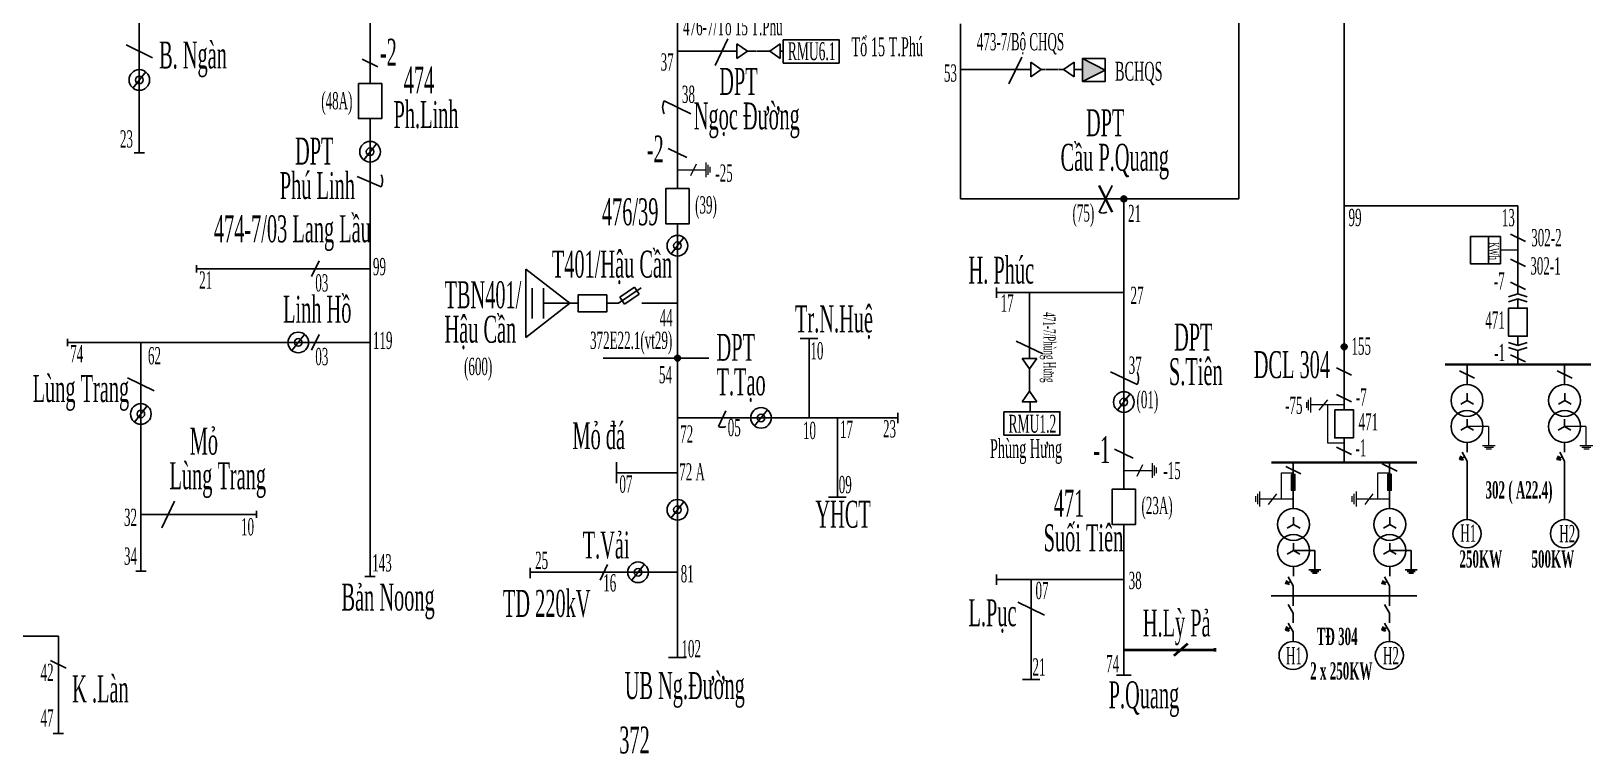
# Model space of a CAD drawing. Header units: inches. Extents: x 5954 to 16840, y 1852 to 5708.
# Drawn here: x 15927 to 16384, y 2611 to 2821.3 of the extents above; entities that cross this region are included whole.
import ezdxf

# ---------------------------------------------------------------- set-up
doc = ezdxf.new("R2010")
doc.units = ezdxf.units.IN
doc.header["$LTSCALE"] = 0.007
doc.header["$MEASUREMENT"] = 0
doc.linetypes.add('HIDDENX2', pattern=[0.75, 0.5, -0.25])
for name, color, linetype, lineweight in [('0.4+6kV', 6, 'Continuous', 25), ('Cap 22', 170, 'HIDDENX2', 25), ('DZ 22+10', 170, 'Continuous', 25), ('DZ 35', 30, 'Continuous', 25), ('TC 110', 1, 'Continuous', 35), ('TC 22', 170, 'Continuous', 35), ('Tiep dat', 7, 'Continuous', 15)]:
    doc.layers.add(name, color=color, linetype=linetype, lineweight=lineweight)
doc.layers.add('Chu', color=7, linetype='Continuous')
doc.layers.add('so', color=7, linetype='Continuous')
doc.styles.add('chu', font='times.ttf', dxfattribs={"width": 0.5, "height": 0.2})

msp = doc.modelspace()

# ---------------------------------------------------------------- hatches: boundary and pattern name
at = {"layer": '0.4+6kV'}
for points in [[(16346.09, 2695.7), (16345.74, 2696.34), (16345.4, 2696.98), (16344.95, 2695.91)], [(16374.63, 2695.7), (16374.29, 2696.34), (16373.95, 2696.98), (16373.49, 2695.91)], [(16295.17, 2659.23), (16294.83, 2659.87), (16294.49, 2660.51), (16294.03, 2659.44)], [(16323.35, 2659.23), (16323.01, 2659.87), (16322.67, 2660.51), (16322.21, 2659.44)], [(16295.17, 2645.74), (16294.83, 2646.38), (16294.49, 2647.02), (16294.03, 2645.95)], [(16323.35, 2645.74), (16323.01, 2646.38), (16322.67, 2647.02), (16322.21, 2645.95)]]:
    msp.add_hatch(color=256, dxfattribs=at).paths.add_polyline_path(points)
at = {"layer": 'DZ 22+10', "ltscale": 0.06}
msp.add_hatch(color=256, dxfattribs=at).paths.add_polyline_path([(16241.3, 2809.9), (16234.6, 2806.55), (16234.6, 2813.25)])
at = {"layer": 'DZ 22+10'}
for points in [[(16245.87, 2772.18, -1), (16247.6, 2772.18, -1)], [(16310.35, 2728.88, -1), (16312.08, 2728.88, -1)], [(16115.23, 2725.57, -1), (16116.95, 2725.57, -1)]]:
    msp.add_hatch(color=170, dxfattribs=at).paths.add_polyline_path(points)

# ---------------------------------------------------------------- linework, layer by layer
at = {"layer": '0.4+6kV', "color": 20, "ltscale": 0.06}
for p, q in [((15956.73, 2804.63), (15960.47, 2809.36)), ((16024.26, 2783.62), (16028.01, 2788.35)), ((16024.26, 2783.62), (16028.01, 2788.35)), ((16114.22, 2756.12), (16117.96, 2760.85)), ((16114.22, 2756.12), (16117.96, 2760.85)), ((16003.25, 2727.81), (16006.99, 2732.54)), ((16003.25, 2727.81), (16006.99, 2732.54)), ((16244.86, 2710.38), (16248.61, 2715.11)), ((16244.86, 2710.38), (16248.61, 2715.11)), ((15957.17, 2706.89), (15960.92, 2711.62)), ((15957.17, 2706.89), (15960.92, 2711.62)), ((16138.68, 2705.75), (16142.43, 2710.47)), ((16138.68, 2705.75), (16142.43, 2710.47)), ((16114.22, 2678.84), (16117.96, 2683.57)), ((16102.68, 2660.56), (16106.43, 2665.29)), ((16102.68, 2660.56), (16106.43, 2665.29))]:
    msp.add_line(p, q, dxfattribs=at)
at = {"layer": '0.4+6kV'}
for p, q in [((16347.19, 2705.58), (16347.19, 2707.73)), ((16375.74, 2705.58), (16375.74, 2707.73)), ((16347.19, 2705.58), (16345.33, 2704.51)), ((16347.19, 2705.58), (16349.06, 2704.51)), ((16375.74, 2705.58), (16373.87, 2704.51)), ((16375.74, 2705.58), (16377.6, 2704.51)), ((16344.95, 2695.91), (16345.4, 2696.98)), ((16345.48, 2696.83), (16345.74, 2696.34)), ((16345.74, 2696.34), (16346.5, 2696.74)), ((16347.19, 2695.45), (16345.81, 2698.04)), ((16347.19, 2700.91), (16347.19, 2698.12)), ((16373.49, 2695.91), (16373.95, 2696.98)), ((16374.02, 2696.83), (16374.29, 2696.34)), ((16374.29, 2696.34), (16375.04, 2696.74)), ((16375.74, 2695.45), (16374.35, 2698.04)), ((16375.74, 2700.91), (16375.74, 2698.12)), ((16344.95, 2695.91), (16346.09, 2695.7)), ((16346.09, 2695.7), (16345.74, 2696.34)), ((16347.19, 2695.45), (16347.19, 2692.66)), ((16347.19, 2689.74), (16347.19, 2692.66)), ((16373.49, 2695.91), (16374.63, 2695.7)), ((16374.63, 2695.7), (16374.29, 2696.34)), ((16375.74, 2695.45), (16375.74, 2692.66)), ((16375.74, 2689.74), (16375.74, 2692.66)), ((16347.19, 2686.83), (16347.19, 2689.74)), ((16375.74, 2686.83), (16375.74, 2689.74)), ((16347.19, 2683.91), (16347.19, 2686.83)), ((16347.19, 2683.91), (16347.19, 2681.12)), ((16375.74, 2683.91), (16375.74, 2686.83)), ((16375.74, 2683.91), (16375.74, 2681.12)), ((16347.19, 2681.12), (16347.19, 2678.33)), ((16375.74, 2681.12), (16375.74, 2678.33)), ((16296.39, 2669.3), (16294.52, 2668.23)), ((16296.39, 2669.3), (16296.39, 2671.45)), ((16302.65, 2669.3), (16296.39, 2669.3)), ((16296.39, 2669.3), (16298.25, 2668.23)), ((16302.65, 2669.3), (16302.65, 2663.62)), ((16324.57, 2669.3), (16322.71, 2668.23)), ((16324.57, 2669.3), (16324.57, 2671.45)), ((16324.57, 2669.3), (16326.43, 2668.23)), ((16330.83, 2669.3), (16324.57, 2669.3)), ((16330.83, 2669.3), (16330.83, 2663.62)), ((16296.39, 2664.63), (16296.39, 2661.84)), ((16324.57, 2664.63), (16324.57, 2661.84)), ((16294.03, 2659.44), (16294.49, 2660.51)), ((16294.56, 2660.36), (16294.83, 2659.87)), ((16294.83, 2659.87), (16295.58, 2660.27)), ((16296.28, 2658.98), (16294.89, 2661.57)), ((16304.4, 2663.62), (16300.9, 2663.62)), ((16303.85, 2663.14), (16301.45, 2663.14)), ((16303.31, 2662.67), (16301.99, 2662.67)), ((16322.21, 2659.44), (16322.67, 2660.51)), ((16322.75, 2660.36), (16323.01, 2659.87)), ((16323.01, 2659.87), (16323.77, 2660.27)), ((16324.46, 2658.98), (16323.07, 2661.57)), ((16332.59, 2663.62), (16329.08, 2663.62)), ((16332.03, 2663.14), (16329.63, 2663.14)), ((16331.49, 2662.67), (16330.17, 2662.67)), ((16289.87, 2656.06), (16332.46, 2656.06)), ((16295.17, 2659.23), (16294.83, 2659.87)), ((16296.28, 2656.06), (16296.28, 2658.98)), ((16296.28, 2653.15), (16296.28, 2656.06)), ((16323.35, 2659.23), (16323.01, 2659.87)), ((16324.46, 2656.06), (16324.46, 2658.98)), ((16324.46, 2653.15), (16324.46, 2656.06)), ((16296.28, 2650.95), (16294.89, 2653.54)), ((16296.28, 2650.95), (16296.28, 2648.16)), ((16324.46, 2650.95), (16323.07, 2653.54)), ((16324.46, 2650.95), (16324.46, 2648.16)), ((16294.03, 2645.95), (16294.49, 2647.02)), ((16294.56, 2646.87), (16294.83, 2646.38)), ((16294.83, 2646.38), (16295.58, 2646.78)), ((16295.17, 2645.74), (16294.83, 2646.38)), ((16296.28, 2645.49), (16294.89, 2648.08)), ((16322.21, 2645.95), (16322.67, 2647.02)), ((16322.75, 2646.87), (16323.01, 2646.38)), ((16323.01, 2646.38), (16323.77, 2646.78)), ((16323.35, 2645.74), (16323.01, 2646.38)), ((16324.46, 2645.49), (16323.07, 2648.08)), ((16294.03, 2645.95), (16295.17, 2645.74)), ((16296.28, 2645.49), (16296.28, 2642.7)), ((16322.21, 2645.95), (16323.35, 2645.74)), ((16324.46, 2645.49), (16324.46, 2642.7))]:
    msp.add_line(p, q, dxfattribs=at)
at = {"layer": '0.4+6kV', "color": 20, "ltscale": 0.06}
for centre, radius in [((15958.6, 2806.99), 3.02), ((15958.6, 2806.99), 1.11), ((16026.13, 2785.99), 3.02), ((16026.13, 2785.99), 3.02), ((16026.13, 2785.99), 1.11), ((16116.09, 2758.49), 3.02), ((16116.09, 2758.49), 3.02), ((16116.09, 2758.49), 1.11), ((16005.12, 2730.18), 3.02), ((16005.12, 2730.18), 3.02), ((16005.12, 2730.18), 1.11), ((16246.73, 2712.75), 3.02), ((16246.73, 2712.75), 3.02), ((15959.05, 2709.25), 3.02), ((15959.05, 2709.25), 3.02), ((15959.05, 2709.25), 1.11), ((16140.56, 2708.11), 3.02), ((16140.56, 2708.11), 3.02), ((16246.73, 2712.75), 1.11), ((16140.56, 2708.11), 1.11), ((16116.09, 2681.21), 3.02), ((16116.09, 2681.21), 3.02), ((16116.09, 2681.21), 1.11), ((16104.56, 2662.92), 3.02), ((16104.56, 2662.92), 3.02), ((16104.56, 2662.92), 1.11)]:
    msp.add_circle(centre, radius, dxfattribs=at)
at = {"layer": '0.4+6kV'}
for centre, radius in [((16347.19, 2705.58), 4.67), ((16375.74, 2705.58), 4.67), ((16347.19, 2674.21), 4.12), ((16347.19, 2674.21), 4.12), ((16375.74, 2674.21), 4.12), ((16375.74, 2674.21), 4.12), ((16296.39, 2669.3), 4.67), ((16324.57, 2669.3), 4.67), ((16296.28, 2638.58), 4.12), ((16296.28, 2638.58), 4.12), ((16324.46, 2638.58), 4.12), ((16324.46, 2638.58), 4.12)]:
    msp.add_circle(centre, radius, dxfattribs=at)
at = {"layer": 'Cap 22'}
for p, q in [((16136.58, 2815.4), (16143.12, 2815.4)), ((16222.57, 2810.02), (16229.1, 2810.02)), ((16219.14, 2722.45), (16219.14, 2715.91))]:
    msp.add_line(p, q, dxfattribs=at)
at = {"layer": 'DZ 22+10', "color": 170}
for p, q in [((16311.21, 3082.86), (16311.21, 2724.85)), ((16116.09, 3057.21), (16116.09, 2775.22)), ((16280.42, 2880.21), (16280.42, 2772.18)), ((16026.13, 2863.86), (16026.13, 2805.99)), ((15958.6, 2828.35), (15958.6, 2785.63)), ((16198.97, 2823.44), (16198.97, 2772.18)), ((15954.71, 2817.28), (15962.5, 2813.5)), ((16133.5, 2815.4), (16116.09, 2815.4)), ((16127.1, 2811.21), (16130.88, 2819)), ((16133.5, 2817.55), (16133.5, 2813.25)), ((16133.5, 2817.55), (16136.58, 2815.4)), ((16133.5, 2813.25), (16136.58, 2815.4)), ((16146.2, 2817.55), (16143.12, 2815.4)), ((16143.12, 2815.4), (16146.2, 2813.25)), ((16146.2, 2813.25), (16146.2, 2817.55)), ((16146.2, 2815.4), (16147.01, 2815.42)), ((16023.84, 2813.03), (16028.42, 2810.81)), ((16213.09, 2805.83), (16216.86, 2813.62)), ((16219.48, 2812.17), (16219.48, 2807.87)), ((16219.48, 2812.17), (16222.57, 2810.02)), ((16232.19, 2812.17), (16229.1, 2810.02)), ((16232.19, 2807.87), (16232.19, 2812.17)), ((16219.48, 2810.02), (16198.97, 2810.02)), ((16219.48, 2807.87), (16222.57, 2810.02)), ((16229.1, 2810.02), (16232.19, 2807.87)), ((16232.19, 2810.02), (16234.56, 2810.04)), ((16112.19, 2800.87), (16119.99, 2797.09)), ((16026.13, 2795.67), (16026.13, 2661.72)), ((15960.11, 2785.63), (15957.09, 2785.63)), ((16118.82, 2784.32), (16113.36, 2786.97)), ((16029.4, 2775.73), (16022.32, 2778.74)), ((16239.54, 2768.28), (16243.32, 2776.07)), ((16198.97, 2772.18), (16280.42, 2772.18)), ((16246.73, 2772.18), (16246.73, 2687.24)), ((16362.08, 2770.14), (16311.21, 2770.14)), ((16362.08, 2770.14), (16362.08, 2756.17)), ((16116.09, 2764.9), (16116.09, 2637.95)), ((16353.43, 2753.23), (16353.43, 2761.16)), ((16359.88, 2761.83), (16364.28, 2759.7)), ((16362.08, 2756.17), (16362.08, 2744.41)), ((15975.29, 2750.7), (15975.29, 2752.78)), ((15975.29, 2751.74), (16026.13, 2751.74)), ((16009.02, 2749.45), (16011.24, 2754.03)), ((16071.72, 2751.65), (16084.58, 2741.64)), ((16071.72, 2751.65), (16071.72, 2731.64)), ((16359.88, 2754.58), (16364.28, 2752.45)), ((16359.88, 2747.85), (16364.28, 2745.72)), ((16073.53, 2737.23), (16073.53, 2746.06)), ((16076.9, 2737.23), (16076.9, 2746.06)), ((16105.46, 2746.17), (16098.85, 2741.64)), ((16099.24, 2743.42), (16103.53, 2746.34)), ((16100.64, 2741.36), (16099.24, 2743.42)), ((16104.93, 2744.28), (16100.64, 2741.36)), ((16104.93, 2744.27), (16103.53, 2746.33)), ((16209.45, 2743.28), (16209.45, 2746.3)), ((16246.73, 2744.79), (16209.45, 2744.79)), ((16219.14, 2725.53), (16219.14, 2744.72)), ((16362.08, 2744.41), (16359.33, 2743.51)), ((16362.08, 2742.96), (16359.33, 2742.06)), ((16362.08, 2744.41), (16364.83, 2743.51)), ((16362.08, 2742.96), (16364.83, 2742.06)), ((16362.08, 2742.96), (16362.08, 2740.23)), ((16071.72, 2731.64), (16084.58, 2741.64)), ((16087.05, 2741.64), (16076.9, 2741.64)), ((16098.85, 2741.64), (16095.42, 2741.64)), ((16105.7, 2741.64), (16116.09, 2741.64)), ((15937.55, 2729.14), (15937.55, 2731.21)), ((15937.55, 2730.18), (16026.13, 2730.18)), ((15959.05, 2730.18), (15959.05, 2663.24)), ((16009.02, 2727.89), (16011.24, 2732.47)), ((16157.19, 2731.31), (16152.05, 2731.31)), ((16154.62, 2708.11), (16154.62, 2731.31)), ((16215.27, 2730.6), (16223.06, 2726.82)), ((16362.08, 2729.26), (16359.33, 2730.16)), ((16362.08, 2727.81), (16359.33, 2728.71)), ((16362.08, 2731.98), (16362.08, 2729.26)), ((16362.08, 2729.26), (16364.83, 2730.16)), ((16362.08, 2727.81), (16364.83, 2728.71)), ((16221.29, 2725.53), (16216.99, 2725.53)), ((16216.99, 2725.53), (16219.14, 2722.45)), ((16221.29, 2725.53), (16219.14, 2722.45)), ((16311.21, 2724.85), (16311.21, 2717.67)), ((16359.88, 2726.6), (16364.28, 2724.47)), ((16362.08, 2727.81), (16362.08, 2723.72)), ((15955.15, 2719.81), (15962.94, 2716.03)), ((16242.84, 2721.63), (16250.63, 2717.85)), ((16309.01, 2722.74), (16313.41, 2720.61)), ((16344.99, 2721.87), (16349.39, 2719.74)), ((16347.19, 2717.89), (16347.19, 2723.72)), ((16373.54, 2721.87), (16377.94, 2719.74)), ((16375.74, 2717.89), (16375.74, 2723.72)), ((16219.14, 2715.91), (16216.99, 2712.83)), ((16221.29, 2712.83), (16219.14, 2715.91)), ((16309.01, 2714.98), (16313.41, 2712.85)), ((16311.21, 2717.67), (16311.21, 2710.49)), ((16347.25, 2713.18), (16347.25, 2715.33)), ((16375.8, 2713.18), (16375.8, 2715.33)), ((16216.99, 2712.83), (16221.29, 2712.83)), ((16219.29, 2710), (16219.29, 2712.83)), ((16347.25, 2713.18), (16345.39, 2712.11)), ((16347.25, 2713.18), (16349.12, 2712.11)), ((16375.8, 2713.18), (16373.93, 2712.11)), ((16375.8, 2713.18), (16377.66, 2712.11)), ((16180.59, 2708.11), (16116.09, 2708.11)), ((16128.07, 2705.62), (16130.29, 2710.2)), ((16162.91, 2708.11), (16162.91, 2684.91)), ((16180.59, 2706.6), (16180.59, 2709.62)), ((16311.21, 2702.24), (16311.21, 2695.06)), ((16249.46, 2696.35), (16244.01, 2698.99)), ((16309.01, 2699.55), (16313.41, 2697.42)), ((16098.28, 2695.13), (16098.28, 2688.96)), ((16116.09, 2692.05), (16098.28, 2692.05)), ((16294.13, 2693.84), (16298.53, 2691.7)), ((16296.33, 2692.15), (16296.33, 2695.06)), ((16296.33, 2681.61), (16296.33, 2692.15)), ((16322.31, 2694.67), (16326.71, 2692.54)), ((16324.51, 2692.15), (16324.51, 2695.06)), ((16324.51, 2681.61), (16324.51, 2692.15)), ((15965.14, 2675.97), (15968.92, 2683.76)), ((16165.48, 2684.91), (16160.34, 2684.91)), ((15959.05, 2679.87), (15992.92, 2679.87)), ((15992.92, 2678.83), (15992.92, 2680.9)), ((16296.44, 2676.9), (16296.44, 2679.05)), ((16324.63, 2676.9), (16324.63, 2679.05)), ((16246.73, 2676.93), (16246.73, 2632.78)), ((16296.44, 2676.9), (16294.58, 2675.82)), ((16296.44, 2676.9), (16298.31, 2675.82)), ((16324.63, 2676.9), (16322.76, 2675.82)), ((16324.63, 2676.9), (16326.49, 2675.82)), ((16093.45, 2660.63), (16095.67, 2665.21)), ((15960.56, 2663.24), (15957.53, 2663.24)), ((16027.65, 2661.72), (16024.62, 2661.72)), ((16073.03, 2661.21), (16073.03, 2664.23)), ((16073.03, 2662.92), (16116.09, 2662.92)), ((16209.45, 2659.26), (16209.45, 2662.28)), ((16246.73, 2660.77), (16209.45, 2660.77)), ((16219.61, 2660.77), (16219.61, 2631.55)), ((16215.71, 2654.19), (16223.5, 2650.42)), ((16118.64, 2637.95), (16113.5, 2637.95)), ((16244.58, 2632.78), (16248.89, 2632.78)), ((16222.18, 2631.55), (16217.04, 2631.55))]:
    msp.add_line(p, q, dxfattribs=at)
at = {"layer": 'DZ 22+10', "ltscale": 0.06}
for p, q in [((16234.6, 2813.25), (16241.3, 2809.9)), ((16241.3, 2809.9), (16234.6, 2806.55))]:
    msp.add_line(p, q, dxfattribs=at)
at = {"layer": 'DZ 22+10', "lineweight": 40}
for p, q in [((16265.38, 2641.99), (16261.38, 2638.49)), ((16246.73, 2640.24), (16273.38, 2640.24)), ((16273.38, 2640.74), (16273.38, 2639.74))]:
    msp.add_line(p, q, dxfattribs=at)
at = {"layer": 'DZ 22+10'}
for points in [[(16147.04, 2818.76), (16163.42, 2818.76), (16163.42, 2811.93), (16147.04, 2811.93)], [(16211.64, 2709.9), (16228.03, 2709.9), (16228.03, 2703.07), (16211.64, 2703.07)]]:
    msp.add_lwpolyline(points, close=True, dxfattribs=at)
at = {"layer": 'DZ 22+10', "ltscale": 0.06}
msp.add_lwpolyline([(16234.6, 2806.55), (16234.6, 2813.25), (16241.3, 2813.25), (16241.3, 2806.55)], close=True, dxfattribs=at)
at = {"layer": 'DZ 22+10', "color": 170}
for points in [[(16022.7, 2805.99), (16022.7, 2795.67), (16029.57, 2795.67), (16029.57, 2805.99)], [(16119.53, 2775.22), (16119.53, 2764.9), (16112.65, 2764.9), (16112.65, 2775.22)], [(16356.95, 2761.16), (16356.95, 2753.23), (16348.16, 2753.23), (16348.16, 2761.16)], [(16095.42, 2744.16), (16095.42, 2739.13), (16087.05, 2739.13), (16087.05, 2744.16)], [(16359.33, 2740.23), (16359.33, 2731.98), (16364.83, 2731.98), (16364.83, 2740.23)], [(16308.46, 2710.49), (16308.46, 2702.24), (16313.96, 2702.24), (16313.96, 2710.49)], [(16295.81, 2691.59), (16296.84, 2691.59), (16296.84, 2686.91), (16295.81, 2686.91)], [(16324, 2691.61), (16325.03, 2691.61), (16325.03, 2686.93), (16324, 2686.93)], [(16250.17, 2687.24), (16250.17, 2676.93), (16243.3, 2676.93), (16243.3, 2687.24)]]:
    msp.add_lwpolyline(points, close=True, dxfattribs=at)
for centre, radius in [((16246.73, 2772.18), 0.864), ((16311.21, 2728.88), 0.864), ((16116.09, 2725.57), 0.864), ((16116.09, 2725.57), 0.407), ((16347.19, 2713.21), 4.67), ((16375.74, 2713.21), 4.67), ((16296.39, 2676.93), 4.67), ((16324.57, 2676.93), 4.67)]:
    msp.add_circle(centre, radius, dxfattribs=at)
for centre, radius, start, end in [((16116.09, 2798.98), 4.33, 154.1246, 205.8754), ((16025.73, 2777.5), 4.07, 334.1246, 25.8754), ((16240.65, 2770.57), 2.55, 244.1246, 295.8754), ((16246.96, 2719.63), 4.07, 334.1246, 25.8725), ((16129.18, 2707.91), 2.55, 244.1246, 295.8754)]:
    msp.add_arc(centre, radius, start, end, dxfattribs=at)
at = {"layer": 'DZ 35'}
for p, q in [((16125.28, 2725.57), (16094.35, 2725.57)), ((15878.98, 2644.21), (15934.92, 2644.21)), ((15934.92, 2644.21), (15934.92, 2615.72)), ((15932.63, 2637.09), (15937.21, 2634.86)), ((15933.41, 2615.72), (15936.43, 2615.72))]:
    msp.add_line(p, q, dxfattribs=at)
at = {"layer": 'DZ 35', "lineweight": 40}
msp.add_line((16246.73, 2646.24), (16246.73, 2646.24), dxfattribs=at)
at = {"layer": 'TC 110', "color": 1}
msp.add_line((16239.54, 2776.07), (16243.32, 2768.28), dxfattribs=at)
at = {"layer": 'TC 22'}
for p, q in [((16340.78, 2723.72), (16383.38, 2723.72)), ((16289.92, 2695.06), (16332.51, 2695.06))]:
    msp.add_line(p, q, dxfattribs=at)
at = {"layer": 'Tiep dat'}
for p, q in [((16116.09, 2780.72), (16124.5, 2780.72)), ((16120, 2779.01), (16121.67, 2782.44)), ((16124.5, 2778.58), (16124.5, 2782.87)), ((16124.5, 2778.58), (16124.5, 2782.87)), ((16124.5, 2778.58), (16124.5, 2782.87)), ((16125.09, 2779.26), (16125.09, 2782.19)), ((16125.09, 2779.26), (16125.09, 2782.19)), ((16125.09, 2779.26), (16125.09, 2782.19)), ((16125.66, 2779.92), (16125.66, 2781.53)), ((16125.66, 2779.92), (16125.66, 2781.53)), ((16125.66, 2779.92), (16125.66, 2781.53)), ((16362.08, 2757.19), (16356.95, 2757.19)), ((16300.26, 2711.07), (16300.26, 2712.72)), ((16300.26, 2711.07), (16300.26, 2712.72)), ((16300.26, 2711.07), (16300.26, 2712.72)), ((16300.84, 2710.4), (16300.84, 2713.4)), ((16300.84, 2710.4), (16300.84, 2713.4)), ((16300.84, 2710.4), (16300.84, 2713.4)), ((16301.44, 2709.71), (16301.44, 2714.09)), ((16301.44, 2709.71), (16301.44, 2714.09)), ((16301.44, 2709.71), (16301.44, 2714.09)), ((16306.37, 2711.9), (16301.44, 2711.9)), ((16306.37, 2711.9), (16301.44, 2711.9)), ((16306.37, 2711.9), (16301.44, 2711.9)), ((16303.94, 2710.4), (16306.43, 2713.4)), ((16311.21, 2711.9), (16306.37, 2711.9)), ((16311.21, 2711.9), (16306.37, 2711.9)), ((16311.21, 2711.9), (16306.37, 2711.9)), ((16306.37, 2711.9), (16306.37, 2700.8)), ((16353.46, 2705.58), (16347.19, 2705.58)), ((16353.46, 2705.58), (16353.46, 2699.9)), ((16382, 2705.58), (16375.74, 2705.58)), ((16382, 2705.58), (16382, 2699.9)), ((16306.37, 2700.8), (16311.21, 2700.8)), ((16355.21, 2699.9), (16351.71, 2699.9)), ((16355.45, 2699.9), (16351.94, 2699.9)), ((16354.66, 2699.42), (16352.26, 2699.42)), ((16354.9, 2699.42), (16352.5, 2699.42)), ((16354.12, 2698.95), (16352.8, 2698.95)), ((16354.36, 2698.95), (16353.04, 2698.95)), ((16383.76, 2699.9), (16380.25, 2699.9)), ((16383.99, 2699.9), (16380.49, 2699.9)), ((16383.2, 2699.42), (16380.8, 2699.42)), ((16383.44, 2699.42), (16381.04, 2699.42)), ((16382.66, 2698.95), (16381.34, 2698.95)), ((16382.9, 2698.95), (16381.58, 2698.95)), ((16246.73, 2692.75), (16255.15, 2692.75)), ((16250.65, 2691.03), (16252.31, 2694.46)), ((16255.15, 2690.6), (16255.15, 2694.89)), ((16255.15, 2690.6), (16255.15, 2694.89)), ((16255.15, 2690.6), (16255.15, 2694.89)), ((16255.73, 2691.28), (16255.73, 2694.22)), ((16255.73, 2691.28), (16255.73, 2694.22)), ((16255.73, 2691.28), (16255.73, 2694.22)), ((16256.3, 2691.94), (16256.3, 2693.56)), ((16256.3, 2691.94), (16256.3, 2693.56)), ((16256.3, 2691.94), (16256.3, 2693.56)), ((16292.87, 2684.35), (16292.87, 2692.07)), ((16292.87, 2692.07), (16296.33, 2692.07)), ((16321.11, 2684.35), (16321.11, 2692.07)), ((16321.11, 2692.07), (16324.57, 2692.07)), ((16285.37, 2683.52), (16285.37, 2685.17)), ((16285.37, 2683.52), (16285.37, 2685.17)), ((16285.37, 2683.52), (16285.37, 2685.17)), ((16285.96, 2682.85), (16285.96, 2685.84)), ((16285.96, 2682.85), (16285.96, 2685.84)), ((16285.96, 2682.85), (16285.96, 2685.84)), ((16286.56, 2682.15), (16286.56, 2686.54)), ((16286.56, 2682.15), (16286.56, 2686.54)), ((16286.56, 2682.15), (16286.56, 2686.54)), ((16291.48, 2684.35), (16286.56, 2684.35)), ((16291.48, 2684.35), (16286.56, 2684.35)), ((16291.48, 2684.35), (16286.56, 2684.35)), ((16289.1, 2682.81), (16291.5, 2685.88)), ((16296.33, 2684.35), (16291.48, 2684.35)), ((16296.33, 2684.35), (16291.48, 2684.35)), ((16296.33, 2684.35), (16291.48, 2684.35)), ((16313.61, 2683.52), (16313.61, 2685.17)), ((16313.61, 2683.52), (16313.61, 2685.17)), ((16313.61, 2683.52), (16313.61, 2685.17)), ((16314.2, 2682.85), (16314.2, 2685.84)), ((16314.2, 2682.85), (16314.2, 2685.84)), ((16314.2, 2682.85), (16314.2, 2685.84)), ((16314.8, 2682.15), (16314.8, 2686.54)), ((16314.8, 2682.15), (16314.8, 2686.54)), ((16314.8, 2682.15), (16314.8, 2686.54)), ((16319.72, 2684.35), (16314.8, 2684.35)), ((16319.72, 2684.35), (16314.8, 2684.35)), ((16319.72, 2684.35), (16314.8, 2684.35)), ((16317.34, 2682.81), (16319.74, 2685.88)), ((16324.57, 2684.35), (16319.72, 2684.35)), ((16324.57, 2684.35), (16319.72, 2684.35)), ((16324.57, 2684.35), (16319.72, 2684.35))]:
    msp.add_line(p, q, dxfattribs=at)

# ---------------------------------------------------------------- texts
at = {"layer": 'Chu', "style": 'chu', "width": 0.5}
for s, p in [('-2', (16107.12, 2782.85)), ('-1', (16237.77, 2694.87))]:
    msp.add_text(s, height=7.882, dxfattribs=at).set_placement(p)
at = {"layer": 'Chu', "line_spacing_factor": 0.769231, "style": 'chu'}
for s, insert, char_height, width, attachment_point in [('Tổ 15 T.Phú', (16167.03, 2819.47), 5.5173, 28.3014, 1), ('B. Ngàn', (15964.39, 2818.24), 7.882, 40.4306, 1), ('-2', (16029, 2819.06), 7.882, 40.4306, 1), ('\\P{\\fTimes New Roman|b0|i0|c163|p18;RMU}6.1', (16148.41, 2824.75), 5.2414, 26.8863, 1), ('  474\\PPh.Linh', (16033.01, 2810.92), 7.882, 40.4306, 1), ('{\\fTimes New Roman|b0|i0|c163|p18; \\P}BCHQS', (16244.17, 2819.39), 5.5173, 28.3014, 1), ('     DPT\\PNgọc {\\fTimes New Roman|b0|i0|c238|p18;Đ\\fTimes New Roman|b0|i0|c163|p18;ư}ờng', (16120.89, 2810.51), 7.8819, 40.4306, 1), ('     DPT\\PCầu P.Quang', (16228.23, 2798.42), 7.8819, 31.8887, 1), ('   DPT\\PPhú Linh', (15999.71, 2790.13), 7.882, 40.4306, 1), ('   {\\fTimes New Roman|b0|i0|c163|p18;476/39}', (16089.53, 2764.37), 7.8819, 40.4306, 7), ('474-7/03 Lang Lầu', (15980.41, 2767.39), 7.8819, 46.1227, 1), ('T{\\fTimes New Roman|b0|i0|c163|p18;4}01/{\\fTimes New Roman|b0|i0|c163|p18;Hậu Cần}', (16079.33, 2747.17), 7.8819, 59.8125, 7), ('H. Phúc', (16201.29, 2747.24), 7.882, 40.4306, 7), ('TBN{\\fTimes New Roman|b0|i0|c163|p18;40}1/\\P{\\fTimes New Roman|b0|i0|c163|p18;Hậu Cần}', (16047.92, 2728.11), 7.8819, 59.8125, 7), ('{\\fTimes New Roman|b0|i0|c0|p18;Linh Hồ\\fTimes New Roman|b0|i0|c238|p18;}', (16000.67, 2743.84), 7.8819, 40.4306, 1), ('Tr.N.Huệ', (16150.51, 2741.01), 7.882, 40.4306, 1), (' DPT\\PS.Tiên', (16259.96, 2735.7), 7.882, 40.4306, 1), ('DPT\\PT.Tạo', (16127.54, 2732.7), 7.882, 40.4306, 1), ('DCL 304', (16284.77, 2727.64), 7.882, 40.4306, 1), ('Lùng Trang', (15927.36, 2720.63), 7.882, 40.4306, 1), ('    Mỏ\\PLùng Trang', (15967.42, 2705.23), 7.882, 40.4306, 1), ('Mỏ {\\fTimes New Roman|b0|i0|c238|p18;đ}á', (16085.38, 2706.84), 7.8819, 40.4306, 1), ('\\P{\\fTimes New Roman|b0|i0|c163|p18;RMU}1.2', (16213, 2715.74), 5.2414, 26.8863, 1), ('YHCT', (16156.48, 2675.86), 7.882, 40.4306, 7), ('  {\\fTimes New Roman|b0|i0|c163|p18;471 \\PSuối Tiên}', (16223.28, 2668.97), 7.8819, 40.4306, 7), ('{\\fTimes New Roman|b0|i0|c0|p18;T.Vải\\fTimes New Roman|b0|i0|c238|p18;}', (16088.36, 2674.86), 7.8819, 40.4306, 1), ('Bản Noong', (16017.77, 2659.61), 7.882, 40.4306, 1), ('TD 220kV', (16065.02, 2657.76), 7.882, 40.4306, 1), ('L.Pục', (16201.27, 2655.04), 7.882, 40.4306, 1), ('H.Lỳ Pả', (16252.3, 2652.03), 7.882, 40.4306, 1), ('K .Làn', (15938.95, 2632.74), 7.882, 34.5215, 1), ('UB Ng.{\\fTimes New Roman|b0|i0|c238|p18;Đư}ờng', (16100.66, 2633.73), 7.8819, 40.4306, 1), ('{\\fTimes New Roman|b0|i0|c0|p18;P.Quang\\fTimes New Roman|b0|i0|c238|p18;}', (16242.3, 2631.03), 7.8819, 40.4306, 1), ('    372\\PQuản Bạ', (16093.11, 2617.8), 7.882, 34.5215, 1)]:
    msp.add_mtext(s, dxfattribs=dict(at, insert=insert, char_height=char_height, width=width, attachment_point=attachment_point))
at = {"layer": 'Chu', "attachment_point": 1, "line_spacing_factor": 0.769231, "style": 'chu'}
for s, insert, char_height, width, rotation in [('{\\fTimes New Roman|b0|i0|c163|p18;\\P}471-7/Phùng Hưng', (16231.3, 2739.05), 3.5446, 22.2885, 270.2331), ('{\\fTimes New Roman|b0|i0|c163|p18;\\P}Phùng Hưng', (16207.51, 2708.95), 5.5173, 28.3014, 0.2331)]:
    msp.add_mtext(s, dxfattribs=dict(at, insert=insert, char_height=char_height, width=width, rotation=rotation))
at = {"layer": 'so', "style": 'chu', "width": 0.5}
for s, height, p in [('476-7/Tổ 15 T.Phú', 5.0525, (16117.74, 2820.08)), ('473-7/Bộ CHQS', 5.0525, (16203.72, 2815.67)), ('37', 5.052, (16111.17, 2809.73)), ('53', 5.052, (16194.09, 2806.49)), ('(48A)', 5.052, (16011.85, 2798.4)), ('38', 5.052, (16117.41, 2800.28)), ('23', 5.052, (15952.93, 2787.22)), ('-25', 5.046, (16127.18, 2777.21)), ('(39)', 5.052, (16121.27, 2767.92)), ('(75)', 5.052, (16231.74, 2765.56)), ('21', 5.052, (16247.97, 2765.39)), ('99', 5.052, (16312.51, 2764.24)), ('13', 5.052, (16357.36, 2764.19)), ('99', 5.052, (16026.97, 2749.85)), ('21', 5.052, (15976.11, 2745.91)), ('03', 5.052, (16010.11, 2745.09)), ('17', 5.052, (16210.68, 2739.17)), ('27', 5.052, (16248.71, 2741.43)), ('44', 5.052, (16110.89, 2734.93)), ('119', 5.052, (16026.97, 2728.28)), ('372E22.1(vt29)', 5.0525, (16090.52, 2728.29)), ('74', 5.052, (15938.37, 2724.35)), ('62', 5.052, (15961.12, 2723.78)), ('03', 5.052, (16010.11, 2723.53)), ('155', 5.052, (16313.36, 2726.6)), ('(600)', 5.052, (16053.64, 2720.64)), ('37', 5.052, (16248.16, 2721.01)), ('54', 5.052, (16110.69, 2718.24)), ('(01)', 5.052, (16250.46, 2710.94)), ('72', 5.052, (16116.89, 2700.88)), ('05', 5.052, (16130.82, 2702.76)), ('17', 5.052, (16163.67, 2702.27)), ('23', 5.052, (16176.26, 2702.38)), ('72 A', 5.052, (16116.61, 2689.79)), ('-15', 5.046, (16258.3, 2690.2)), ('07', 5.052, (16099.11, 2686.2)), ('09', 5.052, (16163.3, 2686.06)), ('(23A)', 5.052, (16251.92, 2679.94)), ('32', 5.052, (15954.11, 2676.49)), ('10', 5.052, (15988.36, 2673.72)), ('H1', 5.052, (16345.23, 2671.87)), ('H2', 5.052, (16374.18, 2671.72)), ('34', 5.052, (15954.11, 2665.12)), ('143', 5.052, (16026.75, 2663.16)), ('25', 5.052, (16074.44, 2663.89)), ('81', 5.052, (16117.04, 2659.98)), ('16', 5.052, (16094.37, 2657.32)), ('07', 5.052, (16220.89, 2655.07)), ('38', 5.052, (16248.16, 2658.02)), ('102', 5.052, (16117.26, 2638.04)), ('21', 5.052, (16220, 2632.7)), ('74', 5.052, (16241.56, 2633.69)), ('H1', 5.052, (16294.2, 2635.99)), ('H2', 5.052, (16322.59, 2636.02)), ('42', 5.052, (15929.69, 2631.12)), ('47', 5.052, (15929.69, 2617.79))]:
    msp.add_text(s, height=height, dxfattribs=at).set_placement(p)
for p in [(16155.01, 2725.22), (16152.83, 2701.91)]:
    msp.add_text('10', height=5.052, rotation=360, dxfattribs=at).set_placement(p)
at = {"layer": 'so', "attachment_point": 1, "style": 'chu'}
for s, insert, char_height, width, line_spacing_factor in [('{\\fTimes New Roman|b0|i0|c0|p18;302-2\\fTimes New Roman|b0|i0|c238|p18;}', (16365.98, 2763.37), 5.0525, 12.9801, 0.769231), ('{\\fTimes New Roman|b0|i0|c0|p18;302-1\\fTimes New Roman|b0|i0|c238|p18;}', (16365.71, 2755.11), 5.0525, 12.9801, 0.769231), ('{\\fTimes New Roman|b0|i0|c0|p18;-7\\fTimes New Roman|b0|i0|c238|p18;}', (16355.05, 2750.7), 5.0525, 12.9801, 0.769231), ('471', (16352.54, 2739.27), 5.052, 12.9801, 0.769231), ('-1', (16355.14, 2729.77), 5.052, 12.9801, 0.769231), ('{\\fTimes New Roman|b0|i0|c0|p18;-7\\fTimes New Roman|b0|i0|c238|p18;}', (16314.66, 2716.73), 5.0525, 12.9801, 0.769231), ('-75', (16293.96, 2714.32), 5.052, 12.9801, 0.769231), ('471', (16315.44, 2709.48), 5.052, 12.9801, 0.769231), ('{\\fTimes New Roman|b0|i0|c0|p18;-1\\fTimes New Roman|b0|i0|c238|p18;}', (16314.54, 2701.88), 5.0525, 12.9801, 0.769231), ('{\\fTimes New Roman|b1|i0|c163|p18;         \\fTimes New Roman|b1|i0|c0|p18;302 ( A22.4)\\fTimes New Roman|b1|i0|c163|p18;\\P\\fTimes New Roman|b1|i0|c0|p18;\\P 250KW\\fTimes New Roman|b1|i0|c163|p18;         500KW}', (16344.01, 2689.56), 5.05248, 54.2721, 1.2), ('{\\fTimes New Roman|b1|i0|c0|p18;   T\\fTimes New Roman|b1|i0|c238|p18;Đ\\fTimes New Roman|b1|i0|c0|p18; 304 \\P 2 x 250KW}', (16300.33, 2646.69), 5.05248, 54.2721, 1.2)]:
    msp.add_mtext(s, dxfattribs=dict(at, insert=insert, char_height=char_height, width=width, line_spacing_factor=line_spacing_factor))
at = {"layer": 'Tiep dat', "style": 'chu', "width": 0.5}
msp.add_text('KWh', height=2.864, rotation=270, dxfattribs=at).set_placement((16353.7, 2759.56))

doc.saveas('drawing.dxf')
